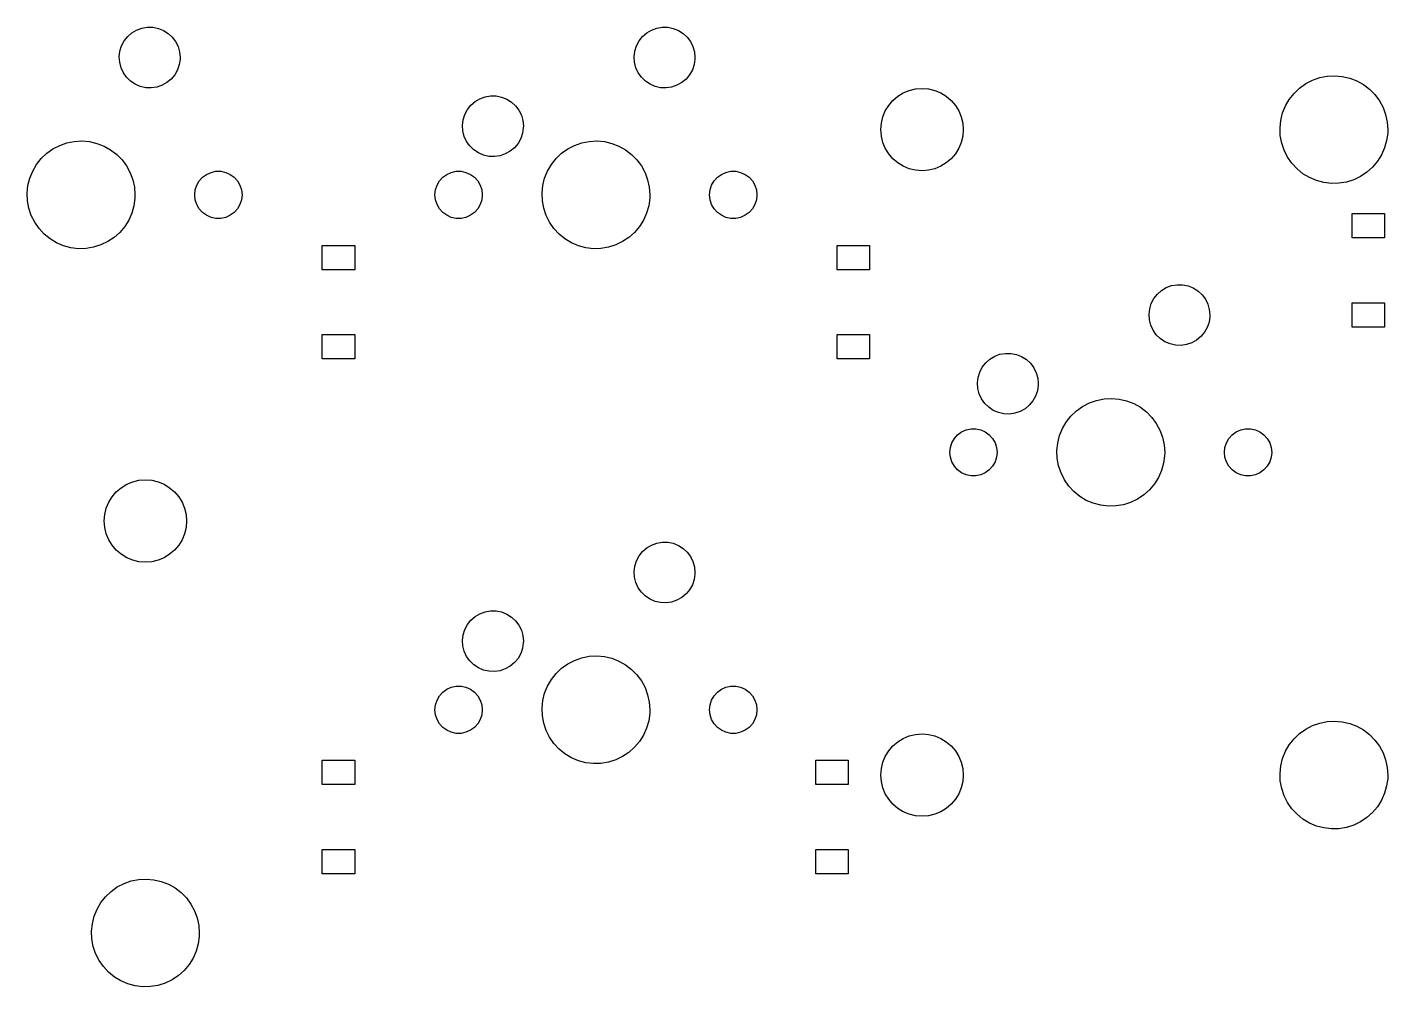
# Model space of a CAD drawing. Extents: x 30 to 427, y -149 to -23.
# Drawn here: x 376.6 to 427, y -148.4 to -112.9 of the extents above; entities that cross this region are included whole.
import ezdxf

# ---------------------------------------------------------------- set-up
doc = ezdxf.new("R2010")
doc.units = 0
doc.layers.add('BLACK', color=7, linetype='CONTINUOUS')

msp = doc.modelspace()

# ---------------------------------------------------------------- linework, layer by layer
at = {"layer": 'BLACK', "linetype": 'CONTINUOUS'}
for p, q in [((380.215, -113.37), (380.343, -113.208)), ((380.343, -113.208), (380.497, -113.072)), ((380.497, -113.072), (380.674, -112.967)), ((380.674, -112.967), (380.868, -112.896)), ((380.868, -112.896), (381.07, -112.861)), ((381.07, -112.861), (381.276, -112.864)), ((381.276, -112.864), (381.478, -112.904)), ((381.478, -112.904), (381.669, -112.98)), ((381.669, -112.98), (381.844, -113.09)), ((381.844, -113.09), (381.995, -113.23)), ((381.995, -113.23), (382.118, -113.395)), ((399.265, -113.37), (399.393, -113.208)), ((399.393, -113.208), (399.547, -113.072)), ((399.547, -113.072), (399.724, -112.967)), ((399.724, -112.967), (399.918, -112.896)), ((399.918, -112.896), (400.12, -112.861)), ((400.12, -112.861), (400.326, -112.864)), ((400.326, -112.864), (400.528, -112.904)), ((400.528, -112.904), (400.719, -112.98)), ((400.719, -112.98), (400.894, -113.09)), ((400.894, -113.09), (401.045, -113.23)), ((401.045, -113.23), (401.168, -113.395)), ((380.034, -113.953), (380.058, -113.749)), ((380.058, -113.749), (380.119, -113.552)), ((380.119, -113.552), (380.215, -113.37)), ((382.118, -113.395), (382.209, -113.579)), ((382.209, -113.579), (382.265, -113.777)), ((399.084, -113.953), (399.108, -113.749)), ((399.108, -113.749), (399.169, -113.552)), ((399.169, -113.552), (399.265, -113.37)), ((401.168, -113.395), (401.259, -113.579)), ((401.259, -113.579), (401.315, -113.777)), ((380.048, -114.158), (380.034, -113.953)), ((380.098, -114.358), (380.048, -114.158)), ((382.253, -114.245), (382.186, -114.44)), ((382.282, -114.041), (382.253, -114.245)), ((382.265, -113.777), (382.284, -113.983)), ((382.284, -113.983), (382.282, -114.041)), ((399.098, -114.158), (399.084, -113.953)), ((399.148, -114.358), (399.098, -114.158)), ((401.303, -114.245), (401.236, -114.44)), ((401.332, -114.041), (401.303, -114.245)), ((401.315, -113.777), (401.334, -113.983)), ((401.334, -113.983), (401.332, -114.041)), ((380.184, -114.545), (380.098, -114.358)), ((380.303, -114.713), (380.184, -114.545)), ((380.451, -114.857), (380.303, -114.713)), ((381.954, -114.778), (381.796, -114.91)), ((382.086, -114.62), (381.954, -114.778)), ((382.186, -114.44), (382.086, -114.62)), ((399.234, -114.545), (399.148, -114.358)), ((399.353, -114.713), (399.234, -114.545)), ((399.501, -114.857), (399.353, -114.713)), ((401.004, -114.778), (400.846, -114.91)), ((401.136, -114.62), (401.004, -114.778)), ((401.236, -114.44), (401.136, -114.62)), ((424.182, -114.82), (424.448, -114.726)), ((424.448, -114.726), (424.724, -114.671)), ((424.724, -114.671), (425.005, -114.656)), ((425.005, -114.656), (425.286, -114.68)), ((425.286, -114.68), (425.56, -114.744)), ((425.56, -114.744), (425.823, -114.845)), ((380.622, -114.971), (380.451, -114.857)), ((380.811, -115.052), (380.622, -114.971)), ((381.012, -115.098), (380.811, -115.052)), ((381.218, -115.106), (381.012, -115.098)), ((381.421, -115.076), (381.218, -115.106)), ((381.616, -115.01), (381.421, -115.076)), ((381.796, -114.91), (381.616, -115.01)), ((399.672, -114.971), (399.501, -114.857)), ((399.861, -115.052), (399.672, -114.971)), ((400.062, -115.098), (399.861, -115.052)), ((400.268, -115.106), (400.062, -115.098)), ((400.471, -115.076), (400.268, -115.106)), ((400.666, -115.01), (400.471, -115.076)), ((400.846, -114.91), (400.666, -115.01)), ((409.042, -115.292), (409.263, -115.2)), ((409.263, -115.2), (409.495, -115.144)), ((409.495, -115.144), (409.734, -115.125)), ((409.734, -115.125), (409.972, -115.144)), ((409.972, -115.144), (410.205, -115.2)), ((410.205, -115.2), (410.426, -115.292)), ((423.499, -115.308), (423.703, -115.113)), ((423.703, -115.113), (423.932, -114.949)), ((423.932, -114.949), (424.182, -114.82)), ((425.823, -114.845), (426.068, -114.983)), ((426.068, -114.983), (426.292, -115.154)), ((426.292, -115.154), (426.49, -115.355)), ((392.915, -115.91), (393.043, -115.748)), ((393.043, -115.748), (393.197, -115.612)), ((393.197, -115.612), (393.374, -115.507)), ((393.374, -115.507), (393.568, -115.436)), ((393.568, -115.436), (393.77, -115.401)), ((393.77, -115.401), (393.976, -115.404)), ((393.976, -115.404), (394.178, -115.444)), ((394.178, -115.444), (394.369, -115.52)), ((394.369, -115.52), (394.544, -115.63)), ((394.544, -115.63), (394.695, -115.77)), ((394.695, -115.77), (394.818, -115.935)), ((408.376, -115.958), (408.501, -115.754)), ((408.501, -115.754), (408.656, -115.572)), ((408.656, -115.572), (408.838, -115.417)), ((408.838, -115.417), (409.042, -115.292)), ((410.426, -115.292), (410.63, -115.417)), ((410.63, -115.417), (410.811, -115.572)), ((410.811, -115.572), (410.967, -115.754)), ((410.967, -115.754), (411.092, -115.958)), ((423.077, -116.033), (423.183, -115.772)), ((423.183, -115.772), (423.325, -115.529)), ((423.325, -115.529), (423.499, -115.308)), ((426.49, -115.355), (426.657, -115.581)), ((426.657, -115.581), (426.791, -115.829)), ((392.734, -116.493), (392.758, -116.289)), ((392.758, -116.289), (392.819, -116.092)), ((392.819, -116.092), (392.915, -115.91)), ((394.818, -115.935), (394.909, -116.119)), ((394.909, -116.119), (394.965, -116.317)), ((408.229, -116.411), (408.284, -116.179)), ((408.284, -116.179), (408.376, -115.958)), ((411.092, -115.958), (411.183, -116.179)), ((411.183, -116.179), (411.239, -116.411)), ((423.01, -116.307), (423.077, -116.033)), ((426.791, -115.829), (426.888, -116.093)), ((426.888, -116.093), (426.948, -116.369)), ((392.748, -116.698), (392.734, -116.493)), ((392.798, -116.898), (392.748, -116.698)), ((394.953, -116.785), (394.886, -116.98)), ((394.982, -116.581), (394.953, -116.785)), ((394.965, -116.317), (394.984, -116.522)), ((394.984, -116.522), (394.982, -116.581)), ((408.21, -116.649), (408.229, -116.411)), ((408.229, -116.888), (408.21, -116.649)), ((411.239, -116.411), (411.258, -116.649)), ((411.258, -116.649), (411.239, -116.888)), ((422.981, -116.587), (423.01, -116.307)), ((422.992, -116.868), (422.981, -116.587)), ((426.964, -116.775), (426.926, -117.054)), ((426.948, -116.369), (426.968, -116.649)), ((426.968, -116.649), (426.964, -116.775)), ((377.577, -117.362), (377.827, -117.233)), ((377.827, -117.233), (378.093, -117.139)), ((378.093, -117.139), (378.369, -117.084)), ((378.369, -117.084), (378.65, -117.069)), ((378.65, -117.069), (378.931, -117.093)), ((378.931, -117.093), (379.205, -117.157)), ((379.205, -117.157), (379.468, -117.258)), ((379.468, -117.258), (379.713, -117.396)), ((392.884, -117.085), (392.798, -116.898)), ((393.003, -117.253), (392.884, -117.085)), ((393.151, -117.397), (393.003, -117.253)), ((394.786, -117.16), (394.654, -117.318)), ((394.886, -116.98), (394.786, -117.16)), ((396.627, -117.362), (396.877, -117.233)), ((396.877, -117.233), (397.143, -117.139)), ((397.143, -117.139), (397.419, -117.084)), ((397.419, -117.084), (397.7, -117.069)), ((397.7, -117.069), (397.981, -117.093)), ((397.981, -117.093), (398.255, -117.157)), ((398.255, -117.157), (398.518, -117.258)), ((398.518, -117.258), (398.763, -117.396)), ((408.284, -117.12), (408.229, -116.888)), ((408.376, -117.341), (408.284, -117.12)), ((411.183, -117.12), (411.092, -117.341)), ((411.239, -116.888), (411.183, -117.12)), ((423.042, -117.145), (422.992, -116.868)), ((423.132, -117.413), (423.042, -117.145)), ((426.926, -117.054), (426.85, -117.325)), ((376.97, -117.942), (377.144, -117.721)), ((377.144, -117.721), (377.348, -117.526)), ((377.348, -117.526), (377.577, -117.362)), ((379.713, -117.396), (379.937, -117.567)), ((379.937, -117.567), (380.135, -117.768)), ((380.135, -117.768), (380.302, -117.994)), ((393.322, -117.511), (393.151, -117.397)), ((393.511, -117.592), (393.322, -117.511)), ((393.712, -117.638), (393.511, -117.592)), ((393.918, -117.646), (393.712, -117.638)), ((394.121, -117.616), (393.918, -117.646)), ((394.316, -117.55), (394.121, -117.616)), ((394.496, -117.45), (394.316, -117.55)), ((394.654, -117.318), (394.496, -117.45)), ((396.02, -117.942), (396.194, -117.721)), ((396.194, -117.721), (396.398, -117.526)), ((396.398, -117.526), (396.627, -117.362)), ((398.763, -117.396), (398.987, -117.567)), ((398.987, -117.567), (399.185, -117.768)), ((399.185, -117.768), (399.352, -117.994)), ((408.501, -117.545), (408.376, -117.341)), ((408.656, -117.727), (408.501, -117.545)), ((408.838, -117.882), (408.656, -117.727)), ((410.811, -117.727), (410.63, -117.882)), ((410.967, -117.545), (410.811, -117.727)), ((411.092, -117.341), (410.967, -117.545)), ((423.258, -117.664), (423.132, -117.413)), ((423.418, -117.896), (423.258, -117.664)), ((426.736, -117.583), (426.587, -117.821)), ((426.85, -117.325), (426.736, -117.583)), ((376.722, -118.446), (376.828, -118.185)), ((376.828, -118.185), (376.97, -117.942)), ((380.302, -117.994), (380.436, -118.242)), ((380.436, -118.242), (380.533, -118.506)), ((383.261, -118.305), (383.428, -118.23)), ((383.428, -118.23), (383.607, -118.192)), ((383.607, -118.192), (383.79, -118.192)), ((383.79, -118.192), (383.969, -118.23)), ((383.969, -118.23), (384.136, -118.305)), ((392.151, -118.305), (392.318, -118.23)), ((392.318, -118.23), (392.497, -118.192)), ((392.497, -118.192), (392.68, -118.192)), ((392.68, -118.192), (392.859, -118.23)), ((392.859, -118.23), (393.026, -118.305)), ((395.772, -118.446), (395.878, -118.185)), ((395.878, -118.185), (396.02, -117.942)), ((399.352, -117.994), (399.486, -118.242)), ((399.486, -118.242), (399.583, -118.506)), ((402.311, -118.305), (402.478, -118.23)), ((402.478, -118.23), (402.657, -118.192)), ((402.657, -118.192), (402.84, -118.192)), ((402.84, -118.192), (403.019, -118.23)), ((403.019, -118.23), (403.186, -118.305)), ((409.042, -118.007), (408.838, -117.882)), ((409.263, -118.099), (409.042, -118.007)), ((409.495, -118.155), (409.263, -118.099)), ((409.734, -118.173), (409.495, -118.155)), ((409.972, -118.155), (409.734, -118.173)), ((410.205, -118.099), (409.972, -118.155)), ((410.426, -118.007), (410.205, -118.099)), ((410.63, -117.882), (410.426, -118.007)), ((423.609, -118.103), (423.418, -117.896)), ((423.827, -118.281), (423.609, -118.103)), ((424.069, -118.426), (423.827, -118.281)), ((426.196, -118.225), (425.962, -118.381)), ((426.406, -118.037), (426.196, -118.225)), ((426.587, -117.821), (426.406, -118.037)), ((376.626, -119), (376.655, -118.72)), ((376.655, -118.72), (376.722, -118.446)), ((380.533, -118.506), (380.593, -118.782)), ((380.593, -118.782), (380.613, -119.062)), ((382.843, -118.881), (382.899, -118.707)), ((382.899, -118.707), (382.991, -118.548)), ((382.991, -118.548), (383.113, -118.412)), ((383.113, -118.412), (383.261, -118.305)), ((384.136, -118.305), (384.284, -118.412)), ((384.284, -118.412), (384.407, -118.548)), ((384.407, -118.548), (384.498, -118.707)), ((384.498, -118.707), (384.555, -118.881)), ((391.733, -118.881), (391.789, -118.707)), ((391.789, -118.707), (391.881, -118.548)), ((391.881, -118.548), (392.003, -118.412)), ((392.003, -118.412), (392.151, -118.305)), ((393.026, -118.305), (393.174, -118.412)), ((393.174, -118.412), (393.297, -118.548)), ((393.297, -118.548), (393.388, -118.707)), ((393.388, -118.707), (393.445, -118.881)), ((395.676, -119), (395.705, -118.72)), ((395.705, -118.72), (395.772, -118.446)), ((399.583, -118.506), (399.643, -118.782)), ((399.643, -118.782), (399.663, -119.062)), ((401.893, -118.881), (401.949, -118.707)), ((401.949, -118.707), (402.041, -118.548)), ((402.041, -118.548), (402.163, -118.412)), ((402.163, -118.412), (402.311, -118.305)), ((403.186, -118.305), (403.334, -118.412)), ((403.334, -118.412), (403.457, -118.548)), ((403.457, -118.548), (403.548, -118.707)), ((403.548, -118.707), (403.605, -118.881)), ((424.328, -118.536), (424.069, -118.426)), ((424.6, -118.608), (424.328, -118.536)), ((424.88, -118.641), (424.6, -118.608)), ((425.161, -118.635), (424.88, -118.641)), ((425.439, -118.588), (425.161, -118.635)), ((425.708, -118.503), (425.439, -118.588)), ((425.962, -118.381), (425.708, -118.503)), ((376.637, -119.281), (376.626, -119)), ((376.687, -119.558), (376.637, -119.281)), ((380.609, -119.188), (380.571, -119.467)), ((380.613, -119.062), (380.609, -119.188)), ((382.824, -119.062), (382.843, -118.881)), ((382.843, -119.244), (382.824, -119.062)), ((382.899, -119.418), (382.843, -119.244)), ((384.555, -119.244), (384.498, -119.418)), ((384.555, -118.881), (384.574, -119.062)), ((384.574, -119.062), (384.555, -119.244)), ((391.714, -119.062), (391.733, -118.881)), ((391.733, -119.244), (391.714, -119.062)), ((391.789, -119.418), (391.733, -119.244)), ((393.445, -119.244), (393.388, -119.418)), ((393.445, -118.881), (393.464, -119.062)), ((393.464, -119.062), (393.445, -119.244)), ((395.687, -119.281), (395.676, -119)), ((395.737, -119.558), (395.687, -119.281)), ((399.659, -119.188), (399.621, -119.467)), ((399.663, -119.062), (399.659, -119.188)), ((401.874, -119.062), (401.893, -118.881)), ((401.893, -119.244), (401.874, -119.062)), ((401.949, -119.418), (401.893, -119.244)), ((403.605, -119.244), (403.548, -119.418)), ((403.605, -118.881), (403.624, -119.062)), ((403.624, -119.062), (403.605, -119.244)), ((376.777, -119.826), (376.687, -119.558)), ((380.495, -119.738), (380.381, -119.996)), ((380.571, -119.467), (380.495, -119.738)), ((382.991, -119.577), (382.899, -119.418)), ((383.113, -119.713), (382.991, -119.577)), ((383.261, -119.82), (383.113, -119.713)), ((384.284, -119.713), (384.136, -119.82)), ((384.407, -119.577), (384.284, -119.713)), ((384.498, -119.418), (384.407, -119.577)), ((391.881, -119.577), (391.789, -119.418)), ((392.003, -119.713), (391.881, -119.577)), ((392.151, -119.82), (392.003, -119.713)), ((393.174, -119.713), (393.026, -119.82)), ((393.297, -119.577), (393.174, -119.713)), ((393.388, -119.418), (393.297, -119.577)), ((395.827, -119.826), (395.737, -119.558)), ((399.545, -119.738), (399.431, -119.996)), ((399.621, -119.467), (399.545, -119.738)), ((402.041, -119.577), (401.949, -119.418)), ((402.163, -119.713), (402.041, -119.577)), ((402.311, -119.82), (402.163, -119.713)), ((403.334, -119.713), (403.186, -119.82)), ((403.457, -119.577), (403.334, -119.713)), ((403.548, -119.418), (403.457, -119.577)), ((425.644, -120.657), (425.644, -119.757)), ((425.644, -119.757), (426.844, -119.757)), ((426.844, -119.757), (426.844, -120.657)), ((376.903, -120.077), (376.777, -119.826)), ((377.063, -120.309), (376.903, -120.077)), ((377.254, -120.516), (377.063, -120.309)), ((380.232, -120.234), (380.051, -120.45)), ((380.381, -119.996), (380.232, -120.234)), ((383.428, -119.895), (383.261, -119.82)), ((383.607, -119.933), (383.428, -119.895)), ((383.79, -119.933), (383.607, -119.933)), ((383.969, -119.895), (383.79, -119.933)), ((384.136, -119.82), (383.969, -119.895)), ((392.318, -119.895), (392.151, -119.82)), ((392.497, -119.933), (392.318, -119.895)), ((392.68, -119.933), (392.497, -119.933)), ((392.859, -119.895), (392.68, -119.933)), ((393.026, -119.82), (392.859, -119.895)), ((395.953, -120.077), (395.827, -119.826)), ((396.113, -120.309), (395.953, -120.077)), ((396.304, -120.516), (396.113, -120.309)), ((399.282, -120.234), (399.101, -120.45)), ((399.431, -119.996), (399.282, -120.234)), ((402.478, -119.895), (402.311, -119.82)), ((402.657, -119.933), (402.478, -119.895)), ((402.84, -119.933), (402.657, -119.933)), ((403.019, -119.895), (402.84, -119.933)), ((403.186, -119.82), (403.019, -119.895)), ((377.472, -120.694), (377.254, -120.516)), ((377.714, -120.839), (377.472, -120.694)), ((379.607, -120.794), (379.353, -120.916)), ((379.841, -120.638), (379.607, -120.794)), ((380.051, -120.45), (379.841, -120.638)), ((396.522, -120.694), (396.304, -120.516)), ((396.764, -120.839), (396.522, -120.694)), ((398.657, -120.794), (398.403, -120.916)), ((398.891, -120.638), (398.657, -120.794)), ((399.101, -120.45), (398.891, -120.638)), ((426.844, -120.657), (425.644, -120.657)), ((377.973, -120.949), (377.714, -120.839)), ((378.245, -121.021), (377.973, -120.949)), ((378.525, -121.054), (378.245, -121.021)), ((378.806, -121.048), (378.525, -121.054)), ((379.084, -121.001), (378.806, -121.048)), ((379.353, -120.916), (379.084, -121.001)), ((387.544, -121.831), (387.544, -120.931)), ((387.544, -120.931), (388.744, -120.931)), ((388.744, -120.931), (388.744, -121.831)), ((397.023, -120.949), (396.764, -120.839)), ((397.295, -121.021), (397.023, -120.949)), ((397.575, -121.054), (397.295, -121.021)), ((397.856, -121.048), (397.575, -121.054)), ((398.134, -121.001), (397.856, -121.048)), ((398.403, -120.916), (398.134, -121.001)), ((406.594, -121.831), (406.594, -120.931)), ((406.594, -120.931), (407.794, -120.931)), ((407.794, -120.931), (407.794, -121.831)), ((388.744, -121.831), (387.544, -121.831)), ((407.794, -121.831), (406.594, -121.831)), ((418.315, -122.895), (418.443, -122.733)), ((418.443, -122.733), (418.597, -122.597)), ((418.597, -122.597), (418.774, -122.492)), ((418.774, -122.492), (418.968, -122.421)), ((418.968, -122.421), (419.17, -122.386)), ((419.17, -122.386), (419.376, -122.389)), ((419.376, -122.389), (419.578, -122.429)), ((419.578, -122.429), (419.769, -122.505)), ((419.769, -122.505), (419.944, -122.615)), ((419.944, -122.615), (420.095, -122.755)), ((420.095, -122.755), (420.218, -122.92)), ((418.134, -123.478), (418.158, -123.274)), ((418.158, -123.274), (418.219, -123.077)), ((418.219, -123.077), (418.315, -122.895)), ((420.218, -122.92), (420.309, -123.104)), ((420.309, -123.104), (420.365, -123.302)), ((420.365, -123.302), (420.384, -123.507)), ((425.644, -123.957), (425.644, -123.057)), ((425.644, -123.057), (426.844, -123.057)), ((426.844, -123.057), (426.844, -123.957)), ((418.148, -123.683), (418.134, -123.478)), ((418.198, -123.883), (418.148, -123.683)), ((420.353, -123.77), (420.286, -123.965)), ((420.382, -123.566), (420.353, -123.77)), ((420.384, -123.507), (420.382, -123.566)), ((387.544, -125.131), (387.544, -124.231)), ((387.544, -124.231), (388.744, -124.231)), ((388.744, -124.231), (388.744, -125.131)), ((406.594, -125.131), (406.594, -124.231)), ((406.594, -124.231), (407.794, -124.231)), ((407.794, -124.231), (407.794, -125.131)), ((418.284, -124.07), (418.198, -123.883)), ((418.403, -124.238), (418.284, -124.07)), ((418.551, -124.382), (418.403, -124.238)), ((420.054, -124.303), (419.896, -124.435)), ((420.186, -124.145), (420.054, -124.303)), ((420.286, -123.965), (420.186, -124.145)), ((426.844, -123.957), (425.644, -123.957)), ((418.722, -124.496), (418.551, -124.382)), ((418.911, -124.577), (418.722, -124.496)), ((419.112, -124.623), (418.911, -124.577)), ((419.318, -124.631), (419.112, -124.623)), ((419.521, -124.601), (419.318, -124.631)), ((419.716, -124.535), (419.521, -124.601)), ((419.896, -124.435), (419.716, -124.535)), ((388.744, -125.131), (387.544, -125.131)), ((407.794, -125.131), (406.594, -125.131)), ((411.965, -125.435), (412.093, -125.273)), ((412.093, -125.273), (412.247, -125.137)), ((412.247, -125.137), (412.424, -125.032)), ((412.424, -125.032), (412.618, -124.961)), ((412.618, -124.961), (412.82, -124.926)), ((412.82, -124.926), (413.026, -124.929)), ((413.026, -124.929), (413.228, -124.969)), ((413.228, -124.969), (413.419, -125.045)), ((413.419, -125.045), (413.594, -125.155)), ((413.594, -125.155), (413.745, -125.295)), ((413.745, -125.295), (413.868, -125.46)), ((411.784, -126.018), (411.808, -125.814)), ((411.808, -125.814), (411.869, -125.617)), ((411.869, -125.617), (411.965, -125.435)), ((413.868, -125.46), (413.959, -125.644)), ((413.959, -125.644), (414.015, -125.842)), ((414.015, -125.842), (414.034, -126.047)), ((411.798, -126.223), (411.784, -126.018)), ((411.848, -126.423), (411.798, -126.223)), ((414.003, -126.31), (413.936, -126.505)), ((414.032, -126.106), (414.003, -126.31)), ((414.034, -126.047), (414.032, -126.106)), ((411.934, -126.61), (411.848, -126.423)), ((412.053, -126.778), (411.934, -126.61)), ((412.201, -126.922), (412.053, -126.778)), ((413.704, -126.843), (413.546, -126.975)), ((413.836, -126.685), (413.704, -126.843)), ((413.936, -126.505), (413.836, -126.685)), ((415.677, -126.887), (415.927, -126.758)), ((415.927, -126.758), (416.193, -126.664)), ((416.193, -126.664), (416.469, -126.609)), ((416.469, -126.609), (416.75, -126.594)), ((416.75, -126.594), (417.031, -126.618)), ((417.031, -126.618), (417.305, -126.682)), ((417.305, -126.682), (417.568, -126.783)), ((417.568, -126.783), (417.813, -126.921)), ((412.372, -127.036), (412.201, -126.922)), ((412.561, -127.117), (412.372, -127.036)), ((412.762, -127.163), (412.561, -127.117)), ((412.968, -127.171), (412.762, -127.163)), ((413.171, -127.141), (412.968, -127.171)), ((413.366, -127.075), (413.171, -127.141)), ((413.546, -126.975), (413.366, -127.075)), ((415.07, -127.467), (415.244, -127.246)), ((415.244, -127.246), (415.448, -127.051)), ((415.448, -127.051), (415.677, -126.887)), ((417.813, -126.921), (418.037, -127.092)), ((418.037, -127.092), (418.235, -127.293)), ((418.235, -127.293), (418.402, -127.519)), ((411.053, -127.937), (411.201, -127.83)), ((411.201, -127.83), (411.368, -127.755)), ((411.368, -127.755), (411.547, -127.717)), ((411.547, -127.717), (411.73, -127.717)), ((411.73, -127.717), (411.909, -127.755)), ((411.909, -127.755), (412.076, -127.83)), ((412.076, -127.83), (412.224, -127.937)), ((414.822, -127.971), (414.928, -127.71)), ((414.928, -127.71), (415.07, -127.467)), ((418.402, -127.519), (418.536, -127.767)), ((418.536, -127.767), (418.633, -128.031)), ((421.213, -127.937), (421.361, -127.83)), ((421.361, -127.83), (421.528, -127.755)), ((421.528, -127.755), (421.707, -127.717)), ((421.707, -127.717), (421.89, -127.717)), ((421.89, -127.717), (422.069, -127.755)), ((422.069, -127.755), (422.236, -127.83)), ((422.236, -127.83), (422.384, -127.937)), ((410.783, -128.406), (410.839, -128.232)), ((410.839, -128.232), (410.931, -128.073)), ((410.931, -128.073), (411.053, -127.937)), ((412.224, -127.937), (412.347, -128.073)), ((412.347, -128.073), (412.438, -128.232)), ((412.438, -128.232), (412.495, -128.406)), ((414.726, -128.525), (414.755, -128.245)), ((414.755, -128.245), (414.822, -127.971)), ((418.633, -128.031), (418.693, -128.307)), ((418.693, -128.307), (418.713, -128.588)), ((420.943, -128.406), (420.999, -128.232)), ((420.999, -128.232), (421.091, -128.073)), ((421.091, -128.073), (421.213, -127.937)), ((422.384, -127.937), (422.507, -128.073)), ((422.507, -128.073), (422.598, -128.232)), ((422.598, -128.232), (422.655, -128.406)), ((410.764, -128.588), (410.783, -128.406)), ((410.783, -128.769), (410.764, -128.588)), ((410.839, -128.943), (410.783, -128.769)), ((412.495, -128.769), (412.438, -128.943)), ((412.495, -128.406), (412.514, -128.588)), ((412.514, -128.588), (412.495, -128.769)), ((414.737, -128.806), (414.726, -128.525)), ((414.787, -129.083), (414.737, -128.806)), ((418.709, -128.713), (418.671, -128.992)), ((418.713, -128.588), (418.709, -128.713)), ((420.924, -128.588), (420.943, -128.406)), ((420.943, -128.769), (420.924, -128.588)), ((420.999, -128.943), (420.943, -128.769)), ((422.655, -128.769), (422.598, -128.943)), ((422.655, -128.406), (422.674, -128.588)), ((422.674, -128.588), (422.655, -128.769)), ((410.931, -129.102), (410.839, -128.943)), ((411.053, -129.238), (410.931, -129.102)), ((411.201, -129.345), (411.053, -129.238)), ((411.368, -129.42), (411.201, -129.345)), ((412.076, -129.345), (411.909, -129.42)), ((412.224, -129.238), (412.076, -129.345)), ((412.347, -129.102), (412.224, -129.238)), ((412.438, -128.943), (412.347, -129.102)), ((414.877, -129.351), (414.787, -129.083)), ((415.003, -129.602), (414.877, -129.351)), ((418.595, -129.263), (418.481, -129.521)), ((418.671, -128.992), (418.595, -129.263)), ((421.091, -129.102), (420.999, -128.943)), ((421.213, -129.238), (421.091, -129.102)), ((421.361, -129.345), (421.213, -129.238)), ((421.528, -129.42), (421.361, -129.345)), ((422.236, -129.345), (422.069, -129.42)), ((422.384, -129.238), (422.236, -129.345)), ((422.507, -129.102), (422.384, -129.238)), ((422.598, -128.943), (422.507, -129.102)), ((380.104, -129.895), (380.308, -129.77)), ((380.308, -129.77), (380.529, -129.678)), ((380.529, -129.678), (380.762, -129.622)), ((380.762, -129.622), (381, -129.603)), ((381, -129.603), (381.238, -129.622)), ((381.238, -129.622), (381.471, -129.678)), ((381.471, -129.678), (381.692, -129.77)), ((381.692, -129.77), (381.896, -129.895)), ((411.547, -129.458), (411.368, -129.42)), ((411.73, -129.458), (411.547, -129.458)), ((411.909, -129.42), (411.73, -129.458)), ((415.163, -129.834), (415.003, -129.602)), ((415.354, -130.041), (415.163, -129.834)), ((418.332, -129.759), (418.151, -129.975)), ((418.481, -129.521), (418.332, -129.759)), ((421.707, -129.458), (421.528, -129.42)), ((421.89, -129.458), (421.707, -129.458)), ((422.069, -129.42), (421.89, -129.458)), ((379.642, -130.436), (379.767, -130.232)), ((379.767, -130.232), (379.922, -130.05)), ((379.922, -130.05), (380.104, -129.895)), ((381.896, -129.895), (382.078, -130.05)), ((382.078, -130.05), (382.233, -130.232)), ((382.233, -130.232), (382.358, -130.436)), ((415.572, -130.219), (415.354, -130.041)), ((415.814, -130.364), (415.572, -130.219)), ((416.073, -130.474), (415.814, -130.364)), ((417.707, -130.319), (417.453, -130.441)), ((417.941, -130.163), (417.707, -130.319)), ((418.151, -129.975), (417.941, -130.163)), ((379.476, -131.127), (379.495, -130.889)), ((379.495, -130.889), (379.551, -130.657)), ((379.551, -130.657), (379.642, -130.436)), ((382.358, -130.436), (382.449, -130.657)), ((382.449, -130.657), (382.505, -130.889)), ((382.505, -130.889), (382.524, -131.127)), ((416.345, -130.546), (416.073, -130.474)), ((416.625, -130.579), (416.345, -130.546)), ((416.906, -130.573), (416.625, -130.579)), ((417.184, -130.526), (416.906, -130.573)), ((417.453, -130.441), (417.184, -130.526)), ((379.495, -131.366), (379.476, -131.127)), ((379.551, -131.598), (379.495, -131.366)), ((382.505, -131.366), (382.449, -131.598)), ((382.524, -131.127), (382.505, -131.366)), ((379.642, -131.819), (379.551, -131.598)), ((379.767, -132.023), (379.642, -131.819)), ((382.358, -131.819), (382.233, -132.023)), ((382.449, -131.598), (382.358, -131.819)), ((379.922, -132.205), (379.767, -132.023)), ((380.104, -132.36), (379.922, -132.205)), ((380.308, -132.485), (380.104, -132.36)), ((381.896, -132.36), (381.692, -132.485)), ((382.078, -132.205), (381.896, -132.36)), ((382.233, -132.023), (382.078, -132.205)), ((399.265, -132.42), (399.393, -132.258)), ((399.393, -132.258), (399.547, -132.122)), ((399.547, -132.122), (399.724, -132.017)), ((399.724, -132.017), (399.918, -131.946)), ((399.918, -131.946), (400.12, -131.911)), ((400.12, -131.911), (400.326, -131.914)), ((400.326, -131.914), (400.528, -131.954)), ((400.528, -131.954), (400.719, -132.03)), ((400.719, -132.03), (400.894, -132.14)), ((400.894, -132.14), (401.045, -132.28)), ((401.045, -132.28), (401.168, -132.445)), ((380.529, -132.577), (380.308, -132.485)), ((380.762, -132.633), (380.529, -132.577)), ((381, -132.651), (380.762, -132.633)), ((381.238, -132.633), (381, -132.651)), ((381.471, -132.577), (381.238, -132.633)), ((381.692, -132.485), (381.471, -132.577)), ((399.084, -133.003), (399.108, -132.799)), ((399.108, -132.799), (399.169, -132.602)), ((399.169, -132.602), (399.265, -132.42)), ((401.168, -132.445), (401.259, -132.629)), ((401.259, -132.629), (401.315, -132.827)), ((401.315, -132.827), (401.334, -133.032)), ((399.098, -133.208), (399.084, -133.003)), ((399.148, -133.408), (399.098, -133.208)), ((401.303, -133.295), (401.236, -133.49)), ((401.332, -133.091), (401.303, -133.295)), ((401.334, -133.032), (401.332, -133.091)), ((399.234, -133.595), (399.148, -133.408)), ((399.353, -133.763), (399.234, -133.595)), ((399.501, -133.907), (399.353, -133.763)), ((399.672, -134.021), (399.501, -133.907)), ((401.004, -133.828), (400.846, -133.96)), ((401.136, -133.67), (401.004, -133.828)), ((401.236, -133.49), (401.136, -133.67)), ((399.861, -134.102), (399.672, -134.021)), ((400.062, -134.148), (399.861, -134.102)), ((400.268, -134.156), (400.062, -134.148)), ((400.471, -134.126), (400.268, -134.156)), ((400.666, -134.06), (400.471, -134.126)), ((400.846, -133.96), (400.666, -134.06)), ((392.915, -134.96), (393.043, -134.798)), ((393.043, -134.798), (393.197, -134.662)), ((393.197, -134.662), (393.374, -134.557)), ((393.374, -134.557), (393.568, -134.486)), ((393.568, -134.486), (393.77, -134.451)), ((393.77, -134.451), (393.976, -134.454)), ((393.976, -134.454), (394.178, -134.494)), ((394.178, -134.494), (394.369, -134.57)), ((394.369, -134.57), (394.544, -134.68)), ((394.544, -134.68), (394.695, -134.82)), ((394.695, -134.82), (394.818, -134.985)), ((392.734, -135.543), (392.758, -135.339)), ((392.758, -135.339), (392.819, -135.142)), ((392.819, -135.142), (392.915, -134.96)), ((394.818, -134.985), (394.909, -135.169)), ((394.909, -135.169), (394.965, -135.367)), ((394.965, -135.367), (394.984, -135.572)), ((392.748, -135.748), (392.734, -135.543)), ((392.798, -135.948), (392.748, -135.748)), ((394.953, -135.835), (394.886, -136.03)), ((394.982, -135.631), (394.953, -135.835)), ((394.984, -135.572), (394.982, -135.631)), ((392.884, -136.135), (392.798, -135.948)), ((393.003, -136.303), (392.884, -136.135)), ((393.151, -136.447), (393.003, -136.303)), ((394.654, -136.368), (394.496, -136.5)), ((394.786, -136.21), (394.654, -136.368)), ((394.886, -136.03), (394.786, -136.21)), ((396.398, -136.576), (396.627, -136.412)), ((396.627, -136.412), (396.877, -136.283)), ((396.877, -136.283), (397.143, -136.189)), ((397.143, -136.189), (397.419, -136.134)), ((397.419, -136.134), (397.7, -136.119)), ((397.7, -136.119), (397.981, -136.143)), ((397.981, -136.143), (398.255, -136.207)), ((398.255, -136.207), (398.518, -136.308)), ((398.518, -136.308), (398.763, -136.446)), ((393.322, -136.561), (393.151, -136.447)), ((393.511, -136.642), (393.322, -136.561)), ((393.712, -136.688), (393.511, -136.642)), ((393.918, -136.696), (393.712, -136.688)), ((394.121, -136.666), (393.918, -136.696)), ((394.316, -136.6), (394.121, -136.666)), ((394.496, -136.5), (394.316, -136.6)), ((396.02, -136.992), (396.194, -136.771)), ((396.194, -136.771), (396.398, -136.576)), ((398.763, -136.446), (398.987, -136.617)), ((398.987, -136.617), (399.185, -136.818)), ((399.185, -136.818), (399.352, -137.044)), ((392.003, -137.462), (392.151, -137.355)), ((392.151, -137.355), (392.318, -137.28)), ((392.318, -137.28), (392.497, -137.242)), ((392.497, -137.242), (392.68, -137.242)), ((392.68, -137.242), (392.859, -137.28)), ((392.859, -137.28), (393.026, -137.355)), ((393.026, -137.355), (393.174, -137.462)), ((395.772, -137.496), (395.878, -137.235)), ((395.878, -137.235), (396.02, -136.992)), ((399.352, -137.044), (399.486, -137.292)), ((399.486, -137.292), (399.583, -137.556)), ((402.163, -137.462), (402.311, -137.355)), ((402.311, -137.355), (402.478, -137.28)), ((402.478, -137.28), (402.657, -137.242)), ((402.657, -137.242), (402.84, -137.242)), ((402.84, -137.242), (403.019, -137.28)), ((403.019, -137.28), (403.186, -137.355)), ((403.186, -137.355), (403.334, -137.462)), ((391.714, -138.112), (391.733, -137.931)), ((391.733, -137.931), (391.789, -137.757)), ((391.789, -137.757), (391.881, -137.598)), ((391.881, -137.598), (392.003, -137.462)), ((393.174, -137.462), (393.297, -137.598)), ((393.297, -137.598), (393.388, -137.757)), ((393.388, -137.757), (393.445, -137.931)), ((393.445, -137.931), (393.464, -138.112)), ((395.676, -138.05), (395.705, -137.77)), ((395.705, -137.77), (395.772, -137.496)), ((399.583, -137.556), (399.643, -137.832)), ((399.643, -137.832), (399.663, -138.112)), ((401.874, -138.112), (401.893, -137.931)), ((401.893, -137.931), (401.949, -137.757)), ((401.949, -137.757), (402.041, -137.598)), ((402.041, -137.598), (402.163, -137.462)), ((403.334, -137.462), (403.457, -137.598)), ((403.457, -137.598), (403.548, -137.757)), ((403.548, -137.757), (403.605, -137.931)), ((403.605, -137.931), (403.624, -138.112)), ((391.733, -138.294), (391.714, -138.112)), ((391.789, -138.468), (391.733, -138.294)), ((393.445, -138.294), (393.388, -138.468)), ((393.464, -138.112), (393.445, -138.294)), ((395.687, -138.331), (395.676, -138.05)), ((395.737, -138.608), (395.687, -138.331)), ((399.659, -138.238), (399.621, -138.517)), ((399.663, -138.112), (399.659, -138.238)), ((401.893, -138.294), (401.874, -138.112)), ((401.949, -138.468), (401.893, -138.294)), ((403.605, -138.294), (403.548, -138.468)), ((403.624, -138.112), (403.605, -138.294)), ((391.881, -138.627), (391.789, -138.468)), ((392.003, -138.763), (391.881, -138.627)), ((392.151, -138.87), (392.003, -138.763)), ((392.318, -138.945), (392.151, -138.87)), ((393.026, -138.87), (392.859, -138.945)), ((393.174, -138.763), (393.026, -138.87)), ((393.297, -138.627), (393.174, -138.763)), ((393.388, -138.468), (393.297, -138.627)), ((395.827, -138.876), (395.737, -138.608)), ((395.953, -139.127), (395.827, -138.876)), ((399.545, -138.788), (399.431, -139.046)), ((399.621, -138.517), (399.545, -138.788)), ((402.041, -138.627), (401.949, -138.468)), ((402.163, -138.763), (402.041, -138.627)), ((402.311, -138.87), (402.163, -138.763)), ((402.478, -138.945), (402.311, -138.87)), ((403.186, -138.87), (403.019, -138.945)), ((403.334, -138.763), (403.186, -138.87)), ((403.457, -138.627), (403.334, -138.763)), ((403.548, -138.468), (403.457, -138.627)), ((423.703, -138.989), (423.932, -138.825)), ((423.932, -138.825), (424.182, -138.696)), ((424.182, -138.696), (424.448, -138.602)), ((424.448, -138.602), (424.724, -138.547)), ((424.724, -138.547), (425.005, -138.532)), ((425.005, -138.532), (425.286, -138.556)), ((425.286, -138.556), (425.56, -138.62)), ((425.56, -138.62), (425.823, -138.721)), ((425.823, -138.721), (426.068, -138.859)), ((426.068, -138.859), (426.292, -139.03)), ((392.497, -138.983), (392.318, -138.945)), ((392.68, -138.983), (392.497, -138.983)), ((392.859, -138.945), (392.68, -138.983)), ((396.113, -139.359), (395.953, -139.127)), ((396.304, -139.566), (396.113, -139.359)), ((399.282, -139.284), (399.101, -139.5)), ((399.431, -139.046), (399.282, -139.284)), ((402.657, -138.983), (402.478, -138.945)), ((402.84, -138.983), (402.657, -138.983)), ((403.019, -138.945), (402.84, -138.983)), ((408.656, -139.448), (408.838, -139.293)), ((408.838, -139.293), (409.042, -139.168)), ((409.042, -139.168), (409.263, -139.076)), ((409.263, -139.076), (409.495, -139.02)), ((409.495, -139.02), (409.734, -139.001)), ((409.734, -139.001), (409.972, -139.02)), ((409.972, -139.02), (410.205, -139.076)), ((410.205, -139.076), (410.426, -139.168)), ((410.426, -139.168), (410.63, -139.293)), ((410.63, -139.293), (410.811, -139.448)), ((423.183, -139.648), (423.325, -139.405)), ((423.325, -139.405), (423.499, -139.184)), ((423.499, -139.184), (423.703, -138.989)), ((426.292, -139.03), (426.49, -139.231)), ((426.49, -139.231), (426.657, -139.457)), ((396.522, -139.744), (396.304, -139.566)), ((396.764, -139.889), (396.522, -139.744)), ((397.023, -139.999), (396.764, -139.889)), ((398.657, -139.844), (398.403, -139.966)), ((398.891, -139.688), (398.657, -139.844)), ((399.101, -139.5), (398.891, -139.688)), ((408.284, -140.055), (408.376, -139.834)), ((408.376, -139.834), (408.501, -139.63)), ((408.501, -139.63), (408.656, -139.448)), ((410.811, -139.448), (410.967, -139.63)), ((410.967, -139.63), (411.092, -139.834)), ((411.092, -139.834), (411.183, -140.055)), ((423.01, -140.183), (423.077, -139.909)), ((423.077, -139.909), (423.183, -139.648)), ((426.657, -139.457), (426.791, -139.705)), ((426.791, -139.705), (426.888, -139.969)), ((387.544, -140.881), (387.544, -139.981)), ((387.544, -139.981), (388.744, -139.981)), ((388.744, -139.981), (388.744, -140.881)), ((397.295, -140.071), (397.023, -139.999)), ((397.575, -140.104), (397.295, -140.071)), ((397.856, -140.098), (397.575, -140.104)), ((398.134, -140.051), (397.856, -140.098)), ((398.403, -139.966), (398.134, -140.051)), ((405.8, -140.881), (405.8, -139.981)), ((405.8, -139.981), (407, -139.981)), ((407, -139.981), (407, -140.881)), ((408.21, -140.525), (408.229, -140.287)), ((408.229, -140.287), (408.284, -140.055)), ((411.183, -140.055), (411.239, -140.287)), ((411.239, -140.287), (411.258, -140.525)), ((422.981, -140.463), (423.01, -140.183)), ((426.888, -139.969), (426.948, -140.245)), ((426.948, -140.245), (426.968, -140.525)), ((388.744, -140.881), (387.544, -140.881)), ((407, -140.881), (405.8, -140.881)), ((408.229, -140.764), (408.21, -140.525)), ((408.284, -140.996), (408.229, -140.764)), ((411.239, -140.764), (411.183, -140.996)), ((411.258, -140.525), (411.239, -140.764)), ((422.992, -140.744), (422.981, -140.463)), ((423.042, -141.021), (422.992, -140.744)), ((426.926, -140.93), (426.85, -141.201)), ((426.964, -140.651), (426.926, -140.93)), ((426.968, -140.525), (426.964, -140.651)), ((408.376, -141.217), (408.284, -140.996)), ((408.501, -141.421), (408.376, -141.217)), ((408.656, -141.603), (408.501, -141.421)), ((410.967, -141.421), (410.811, -141.603)), ((411.092, -141.217), (410.967, -141.421)), ((411.183, -140.996), (411.092, -141.217)), ((423.132, -141.289), (423.042, -141.021)), ((423.258, -141.54), (423.132, -141.289)), ((426.736, -141.459), (426.587, -141.697)), ((426.85, -141.201), (426.736, -141.459)), ((408.838, -141.758), (408.656, -141.603)), ((409.042, -141.883), (408.838, -141.758)), ((409.263, -141.975), (409.042, -141.883)), ((410.426, -141.883), (410.205, -141.975)), ((410.63, -141.758), (410.426, -141.883)), ((410.811, -141.603), (410.63, -141.758)), ((423.418, -141.772), (423.258, -141.54)), ((423.609, -141.979), (423.418, -141.772)), ((426.406, -141.913), (426.196, -142.101)), ((426.587, -141.697), (426.406, -141.913)), ((409.495, -142.031), (409.263, -141.975)), ((409.734, -142.049), (409.495, -142.031)), ((409.972, -142.031), (409.734, -142.049)), ((410.205, -141.975), (409.972, -142.031)), ((423.827, -142.157), (423.609, -141.979)), ((424.069, -142.302), (423.827, -142.157)), ((424.328, -142.412), (424.069, -142.302)), ((424.6, -142.484), (424.328, -142.412)), ((425.439, -142.464), (425.161, -142.511)), ((425.708, -142.379), (425.439, -142.464)), ((425.962, -142.257), (425.708, -142.379)), ((426.196, -142.101), (425.962, -142.257)), ((424.88, -142.517), (424.6, -142.484)), ((425.161, -142.511), (424.88, -142.517)), ((387.544, -144.181), (387.544, -143.281)), ((387.544, -143.281), (388.744, -143.281)), ((388.744, -143.281), (388.744, -144.181)), ((405.8, -144.181), (405.8, -143.281)), ((405.8, -143.281), (407, -143.281)), ((407, -143.281), (407, -144.181)), ((380.208, -144.538), (380.474, -144.444)), ((380.474, -144.444), (380.75, -144.389)), ((380.75, -144.389), (381.031, -144.374)), ((381.031, -144.374), (381.312, -144.398)), ((381.312, -144.398), (381.586, -144.462)), ((381.586, -144.462), (381.849, -144.563)), ((388.744, -144.181), (387.544, -144.181)), ((407, -144.181), (405.8, -144.181)), ((379.525, -145.026), (379.729, -144.831)), ((379.729, -144.831), (379.958, -144.667)), ((379.958, -144.667), (380.208, -144.538)), ((381.849, -144.563), (382.095, -144.701)), ((382.095, -144.701), (382.319, -144.872)), ((382.319, -144.872), (382.516, -145.073)), ((379.209, -145.49), (379.351, -145.247)), ((379.351, -145.247), (379.525, -145.026)), ((382.516, -145.073), (382.684, -145.299)), ((382.684, -145.299), (382.817, -145.547)), ((379.036, -146.025), (379.104, -145.751)), ((379.104, -145.751), (379.209, -145.49)), ((382.817, -145.547), (382.915, -145.811)), ((382.915, -145.811), (382.974, -146.087)), ((379.007, -146.305), (379.036, -146.025)), ((379.018, -146.586), (379.007, -146.305)), ((382.99, -146.493), (382.952, -146.772)), ((382.974, -146.087), (382.994, -146.368)), ((382.994, -146.368), (382.99, -146.493)), ((379.069, -146.863), (379.018, -146.586)), ((379.158, -147.131), (379.069, -146.863)), ((382.952, -146.772), (382.876, -147.043)), ((379.284, -147.382), (379.158, -147.131)), ((379.444, -147.614), (379.284, -147.382)), ((382.762, -147.301), (382.613, -147.539)), ((382.876, -147.043), (382.762, -147.301)), ((379.635, -147.821), (379.444, -147.614)), ((379.853, -147.999), (379.635, -147.821)), ((380.095, -148.144), (379.853, -147.999)), ((382.222, -147.943), (381.988, -148.099)), ((382.432, -147.755), (382.222, -147.943)), ((382.613, -147.539), (382.432, -147.755)), ((380.354, -148.254), (380.095, -148.144)), ((380.626, -148.326), (380.354, -148.254)), ((380.906, -148.359), (380.626, -148.326)), ((381.188, -148.353), (380.906, -148.359)), ((381.465, -148.306), (381.188, -148.353)), ((381.734, -148.221), (381.465, -148.306)), ((381.988, -148.099), (381.734, -148.221))]:
    msp.add_line(p, q, dxfattribs=at)

doc.saveas('drawing.dxf')
